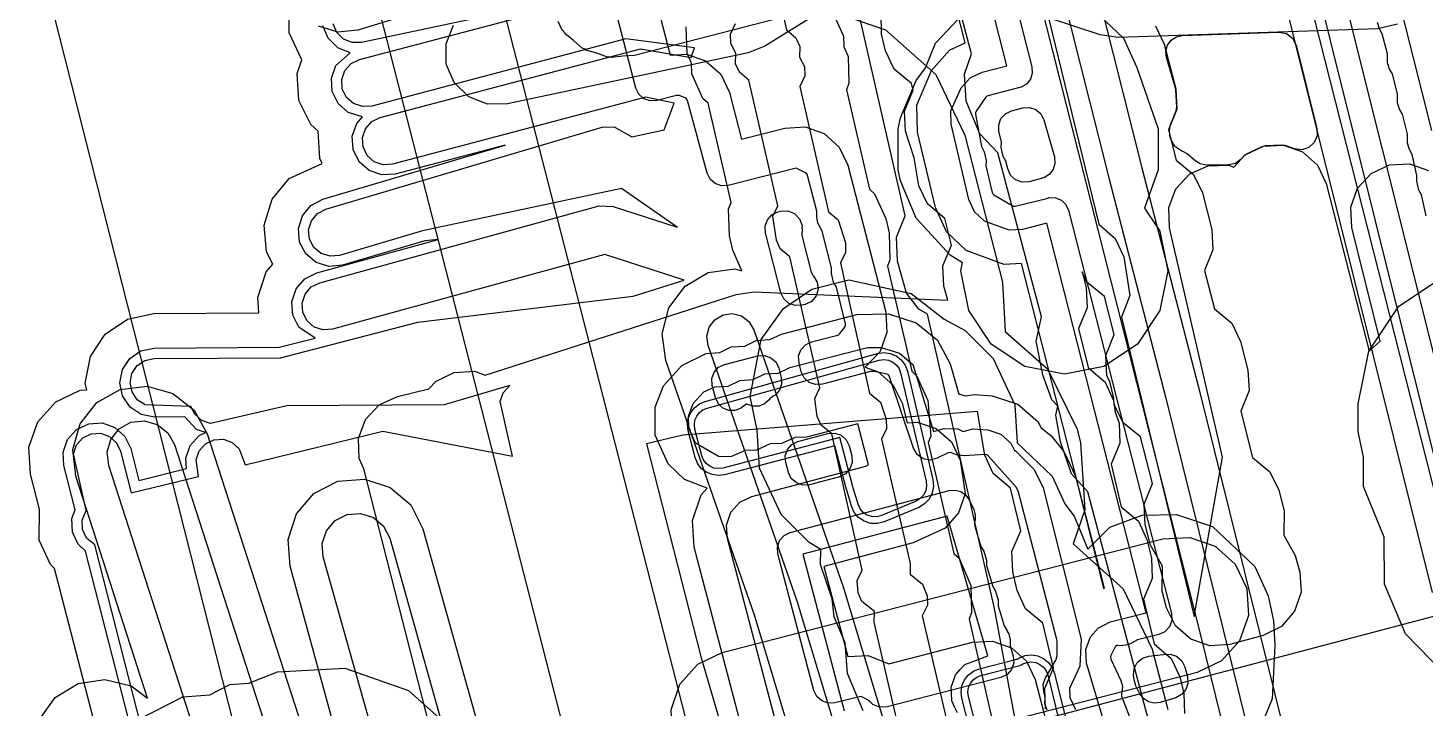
# Model space of a CAD drawing. Header units: metres. Extents: x 17722 to 17999, y 13535 to 15917.
# Drawn here: x 17899.3 to 17939.81, y 13741.26 to 13760.99 of the extents above; entities that cross this region are included whole.
import ezdxf

# ---------------------------------------------------------------- set-up
doc = ezdxf.new("R2010")
doc.units = ezdxf.units.M
for name, color, linetype in [('AI_GREENING_ALLOWED_ZONE', 4, 'Continuous'), ('AI_GREENING_EXCLUSIONS', 1, 'Continuous'), ('AI_GREENING_LAWN', 82, 'Continuous')]:
    doc.layers.add(name, color=color, linetype=linetype)

msp = doc.modelspace()

# ---------------------------------------------------------------- linework, layer by layer
at = {"layer": 'AI_GREENING_ALLOWED_ZONE'}
msp.add_lwpolyline([(17932.911, 13757.34), (17932.828, 13757.389), (17932.757, 13757.414), (17932.554, 13757.548), (17932.439, 13757.762), (17932.411, 13757.871), (17932.396, 13758.028), (17932.431, 13758.181), (17932.593, 13758.585), (17932.61, 13758.69), (17932.582, 13759.192), (17932.573, 13759.247), (17932.316, 13760.134), (17932.298, 13760.314), (17932.345, 13760.488), (17932.451, 13760.635), (17932.602, 13760.734), (17932.779, 13760.773), (17935.568, 13760.868), (17935.789, 13760.825), (17935.968, 13760.69), (17936.07, 13760.49), (17936.673, 13758.074), (17936.679, 13757.861), (17936.595, 13757.664), (17936.437, 13757.52), (17936.233, 13757.455), (17936.021, 13757.482), (17935.752, 13757.577), (17935.656, 13757.591), (17935.17, 13757.565), (17935.076, 13757.541), (17934.637, 13757.331), (17934.56, 13757.273), (17934.476, 13757.18), (17934.309, 13757.058), (17934.106, 13757.014), (17933.468, 13757.012), (17933.289, 13757.045), (17933.133, 13757.141), (17932.911, 13757.34)], close=True, dxfattribs=at)
at = {"layer": 'AI_GREENING_EXCLUSIONS'}
for points in [[(17911.185, 13832.89), (17915.907, 13814.142), (17917.837, 13806.842), (17918.05, 13806.448), (17922.575, 13788.457), (17922.637, 13787.763), (17922.907, 13787.318), (17930.638, 13756.646), (17932.295, 13750.248), (17934.916, 13739.669), (17935.894, 13735.791), (17935.898, 13735.707), (17938.115, 13726.761), (17938.731, 13724.255), (17938.794, 13722.594), (17938.694, 13721.282), (17938.319, 13719.453), (17937.841, 13718.074), (17937.111, 13716.59), (17936.226, 13715.259), (17935.376, 13714.254), (17934.001, 13712.991), (17932.767, 13712.129)], [(17912.155, 13833.134), (17916.876, 13814.392), (17918.775, 13807.209), (17919.02, 13806.692), (17923.544, 13788.701), (17923.569, 13788.209), (17923.877, 13787.564), (17931.597, 13756.93), (17933.263, 13750.496), (17935.886, 13739.914), (17936.863, 13736.039), (17936.867, 13735.955), (17939.086, 13727), (17939.086, 13727), (17939.703, 13724.494), (17939.793, 13722.582), (17939.687, 13721.165), (17939.281, 13719.181), (17938.77, 13717.703), (17938.157, 13716.413), (17937.383, 13715.15), (17936.309, 13713.79), (17935.26, 13712.744)], [(17944.35, 13712.025), (17940.642, 13745.351), (17928.646, 13792.606), (17928.243, 13793.527), (17928.257, 13794.086), (17928.061, 13794.863), (17894.069, 13828.878)], [(17944.35, 13712.025), (17940.642, 13745.351), (17928.646, 13792.606), (17928.243, 13793.527), (17928.257, 13794.086), (17928.061, 13794.863), (17894.069, 13828.878)], [(17899.166, 13808.066), (17968.098, 13807.648), (17968.863, 13807.491), (17968.863, 13807.491), (17969.105, 13807.369), (17969.686, 13806.848), (17970.023, 13806.144), (17983.378, 13754.016), (17983.421, 13753.237), (17983.162, 13752.501), (17982.641, 13751.92), (17981.937, 13751.583), (17981.486, 13751.521), (17967.663, 13751.208), (17908.64, 13735.628), (17907.861, 13735.588), (17907.126, 13735.849), (17906.546, 13736.371), (17906.215, 13737.057), (17888.497, 13806.973)], [(17920.297, 13733.466), (17901.768, 13805.668)], [(17916.038, 13735.98), (17898.378, 13804.798)], [(17940.029, 13744.616), (17925.461, 13803.026)], [(17941, 13744.858), (17927.877, 13797.472)], [(17931.541, 13791.555), (17939.994, 13758.015)], [(17930.538, 13740.745), (17929.993, 13742.569), (17929.976, 13742.959), (17930.109, 13743.326), (17930.333, 13743.584), (17930.678, 13743.766), (17931.728, 13744.026), (17928.845, 13755.324), (17928.139, 13755.143), (17927.75, 13755.122), (17927.033, 13755.389), (17926.748, 13755.655), (17926.586, 13756.01), (17926.07, 13758.199), (17926.057, 13758.589), (17926.358, 13759.25), (17926.619, 13759.54), (17926.971, 13759.709), (17927.68, 13759.89), (17921.044, 13785.897)], [(17920.068, 13740.42), (17918.616, 13745.927), (17918.568, 13746.706), (17918.821, 13747.444), (17918.993, 13747.638), (17918.34, 13747.89), (17917.859, 13748.348), (17917.486, 13749.18), (17917.489, 13749.987), (17917.73, 13750.612), (17918.256, 13751.202), (17918.967, 13751.548), (17919.36, 13751.577), (17919.694, 13751.736), (17920.086, 13751.764), (17920.42, 13751.923), (17920.812, 13751.952), (17921.146, 13752.111), (17923.333, 13752.677), (17924.255, 13752.7), (17925.052, 13752.438), (17925.672, 13751.931), (17926.042, 13751.244), (17926.295, 13750.371), (17926.316, 13750.371), (17926.478, 13750.318), (17926.746, 13750.357), (17927.262, 13750.321), (17928.002, 13750.075), (17928.592, 13749.564), (17928.672, 13749.405), (17928.965, 13749.16), (17929.333, 13748.702), (17929.674, 13747.993), (17930.486, 13744.727), (17930.514, 13744.738), (17928.11, 13754.159), (17927.608, 13754.132), (17926.507, 13754.539), (17925.937, 13755.071), (17925.613, 13755.781), (17925.097, 13757.97), (17925.07, 13758.75), (17925.498, 13759.759), (17926.019, 13760.34), (17926.477, 13760.56), (17920.225, 13785.062)], [(17920.494, 13764.405), (17921.298, 13760.936), (17921.569, 13760.704), (17921.681, 13760.455), (17921.676, 13760.146), (17921.816, 13759.87), (17921.825, 13759.597), (17921.679, 13759.289), (17922.515, 13755.657), (17922.792, 13755.421), (17923.001, 13754.754), (17923.01, 13754.481), (17922.864, 13754.173), (17923.704, 13750.395), (17924.016, 13750.138), (17924.186, 13749.639), (17924.195, 13749.366), (17924.049, 13749.058), (17924.884, 13745.452), (17924.879, 13745.143), (17925.239, 13744.855), (17925.371, 13744.523), (17925.379, 13744.25), (17925.233, 13743.942), (17926.046, 13740.433)], [(17934.398, 13731.09), (17930.033, 13747.539), (17929.561, 13748.054), (17929.24, 13748.989), (17929.103, 13749.757), (17929.16, 13750.017), (17928.992, 13750.2), (17928.725, 13750.933), (17928.533, 13751.903), (17928.688, 13752.608), (17927.424, 13757.37), (17926.904, 13757.916), (17926.509, 13758.869), (17926.46, 13759.648), (17926.663, 13760.24), (17925.716, 13763.809)], [(17915.467, 13762.95), (17908.865, 13760.927), (17908.283, 13760.868), (17907.723, 13761.036)], [(17917.977, 13762.479), (17908.973, 13760.566), (17908.7, 13760.563), (17908.447, 13760.666), (17908.252, 13760.857), (17908.146, 13761.109)], [(17902.708, 13740.233), (17901.237, 13745.994), (17901, 13746.192), (17900.884, 13746.439), (17900.872, 13746.712), (17900.984, 13746.989), (17900.617, 13748.641), (17900.708, 13748.899), (17900.89, 13749.102), (17901.137, 13749.22), (17901.409, 13749.235), (17901.667, 13749.144), (17901.87, 13748.961), (17901.988, 13748.715), (17902.296, 13747.506), (17904.243, 13747.983), (17904.175, 13748.467), (17904.266, 13748.724), (17904.448, 13748.927), (17904.694, 13749.045), (17904.967, 13749.06), (17905.225, 13748.969), (17905.428, 13748.787), (17905.603, 13748.317), (17909.594, 13749.294), (17913.354, 13748.573), (17912.99, 13750.151), (17913.079, 13750.41), (17913.271, 13750.62), (17911.372, 13750.057), (17906.805, 13750.028), (17904.597, 13749.513), (17904.339, 13749.603), (17904.136, 13749.785), (17904.027, 13750.01), (17902.7, 13750.055), (17902.472, 13750.205), (17902.319, 13750.431), (17902.264, 13750.699), (17902.315, 13750.967), (17902.466, 13751.195), (17902.692, 13751.348), (17902.959, 13751.403), (17906.623, 13751.426), (17910.604, 13752.454), (17916.847, 13753.211), (17918.323, 13753.674), (17916.032, 13754.419), (17908.132, 13752.249), (17907.859, 13752.229), (17907.6, 13752.315), (17907.393, 13752.494), (17907.271, 13752.738), (17907.252, 13753.011), (17907.338, 13753.27), (17907.516, 13753.476), (17907.761, 13753.599), (17915.864, 13755.825), (17916.266, 13755.815), (17918.124, 13755.211), (17916.511, 13756.332), (17910.743, 13755.107), (17908.334, 13754.393), (17908.062, 13754.368), (17907.802, 13754.449), (17907.592, 13754.624), (17907.464, 13754.866), (17907.439, 13755.138), (17907.52, 13755.398), (17907.695, 13755.609), (17907.936, 13755.736), (17915.946, 13758.11), (17916.294, 13758.123), (17916.808, 13757.831), (17917.749, 13758.038), (17918.033, 13758.804), (17917.212, 13758.977), (17909.875, 13757.038), (17909.602, 13757.022), (17909.344, 13757.11), (17909.139, 13757.291), (17909.019, 13757.536), (17909.002, 13757.809), (17909.091, 13758.067), (17909.272, 13758.272), (17909.517, 13758.392), (17917.065, 13760.385), (17918.526, 13760.131), (17918.63, 13760.411), (17916.636, 13760.67), (17909.271, 13758.724), (17908.998, 13758.707), (17908.74, 13758.795), (17908.535, 13758.976), (17908.415, 13759.222), (17908.398, 13759.494), (17908.487, 13759.753), (17908.668, 13759.957), (17908.913, 13760.077), (17916.411, 13762.059)], [(17928.275, 13739.074), (17927.33, 13744.15), (17925.385, 13752.691), (17925.134, 13752.833), (17924.774, 13753.295), (17924.517, 13754.222), (17924.481, 13754.921), (17924.736, 13755.543), (17923.251, 13762.064), (17920.664, 13760.457), (17920.184, 13760.264), (17913.209, 13758.784), (17912.624, 13758.777), (17912.081, 13758.994), (17911.662, 13759.402), (17911.431, 13759.94), (17911.423, 13760.525), (17911.64, 13761.069)], [(17901.526, 13739.672), (17900.069, 13745.315), (17899.952, 13745.423), (17899.621, 13746.13), (17899.631, 13747.031), (17899.372, 13748.047), (17899.33, 13748.827), (17899.59, 13749.562), (17900.111, 13750.143), (17900.815, 13750.48), (17901.005, 13750.49), (17900.964, 13750.691), (17901.111, 13751.457), (17901.541, 13752.108), (17902.187, 13752.546), (17902.951, 13752.703), (17905.994, 13752.723), (17905.962, 13753.172), (17906.208, 13753.913), (17906.405, 13754.141), (17906.218, 13754.496), (17906.146, 13755.273), (17906.378, 13756.019), (17906.876, 13756.619), (17907.832, 13757.061), (17907.762, 13757.204), (17907.718, 13757.996), (17907.501, 13758.188), (17907.158, 13758.889), (17907.11, 13759.668), (17907.245, 13760.06), (17906.873, 13760.845), (17906.866, 13761.625)], [(17923.447, 13761.891), (17916.885, 13760.187), (17916.553, 13760.169), (17916.226, 13760.132), (17916.168, 13760.148), (17916.108, 13760.145), (17915.793, 13760.256), (17915.475, 13760.347), (17915.429, 13760.384), (17915.373, 13760.403), (17915.123, 13760.627), (17914.865, 13760.832), (17914.836, 13760.884), (17914.792, 13760.923), (17914.674, 13761.176)], [(17922.268, 13761.578), (17924.167, 13760.936), (17925.621, 13759.634), (17926.466, 13757.876), (17927.561, 13753.614), (17927.64, 13752.181), (17928.862, 13751.102), (17929.719, 13749.35), (17929.823, 13748.957), (17929.944, 13747.01), (17929.605, 13746.023), (17931.056, 13744.723), (17931.898, 13742.973), (17932.347, 13741.221)], [(17929.846, 13761.855), (17931.07, 13760.696), (17931.455, 13759.84), (17932.07, 13758.063), (17932.07, 13756.876), (17931.674, 13755.763), (17932.123, 13755.091), (17932.351, 13753.943), (17932.123, 13752.795), (17931.472, 13751.822), (17930.499, 13751.172), (17929.351, 13750.943), (17928.203, 13751.172), (17927.23, 13751.822), (17926.579, 13752.795), (17926.351, 13753.943), (17926.398, 13754.178), (17926.038, 13754.396), (17925.05, 13755.47), (17924.597, 13756.553), (17924.532, 13756.876), (17924.532, 13758.063), (17924.597, 13758.385), (17925.05, 13759.469), (17925.329, 13759.834), (17925.611, 13760.551), (17926.772, 13761.773)], [(17910.952, 13740.712), (17909.04, 13748.202), (17908.905, 13748.498), (17908.884, 13749.083), (17909.088, 13749.632), (17909.486, 13750.06), (17910.018, 13750.304), (17910.928, 13750.519), (17911.133, 13750.748), (17911.661, 13751), (17912.245, 13751.032), (17912.558, 13750.921), (17919.836, 13753.262), (17920.359, 13753.333), (17925.971, 13753.096), (17925.855, 13753.5), (17925.828, 13754.085), (17926.076, 13754.689), (17925.884, 13755.464), (17925.383, 13755.883), (17925.134, 13756.413), (17924.999, 13757.218), (17924.743, 13757.994), (17924.716, 13758.579), (17924.964, 13759.183), (17924.916, 13759.377), (17924.415, 13759.796), (17924.166, 13760.326), (17924.046, 13760.811), (17924.035, 13761.441)], [(17917.63, 13761.32), (17917.918, 13760.202), (17918.4, 13760.228), (17918.951, 13760.036), (17919.387, 13759.646), (17919.641, 13759.119), (17919.99, 13757.761), (17921.25, 13758.084), (17921.834, 13758.116), (17922.386, 13757.923), (17922.822, 13757.532), (17923.076, 13757.005), (17924.171, 13752.743), (17924.203, 13752.159), (17924.009, 13751.607), (17923.573, 13751.148), (17923.949, 13751.019), (17924.388, 13750.632), (17924.645, 13750.106), (17924.794, 13749.54), (17925.086, 13749.558), (17925.639, 13749.368), (17926.078, 13748.981), (17926.335, 13748.455), (17926.475, 13747.479), (17926.285, 13746.925), (17925.898, 13746.486), (17924.97, 13746.054), (17922.38, 13745.37), (17923.071, 13742.756), (17923.659, 13742.789), (17924.263, 13742.548), (17926.684, 13743.174), (17927.266, 13743.207), (17927.818, 13743.014), (17928.255, 13742.624), (17928.509, 13742.097), (17928.957, 13740.351)], [(17922.626, 13761.46), (17922.947, 13760.748), (17922.957, 13760.442), (17923.083, 13760.163), (17923.107, 13759.383), (17923.036, 13759.194), (17923.702, 13756.316), (17923.85, 13756.177), (17924.171, 13755.465), (17924.268, 13755.048), (17924.292, 13754.268), (17924.22, 13754.078), (17924.925, 13751.033), (17925.073, 13750.894), (17925.394, 13750.183), (17925.477, 13749.152), (17925.405, 13748.962), (17926.149, 13745.75), (17926.297, 13745.611), (17926.637, 13744.816), (17926.662, 13744.036), (17926.59, 13743.846), (17927.314, 13740.663)], [(17939.011, 13761.101), (17938.442, 13760.967), (17930.913, 13760.709), (17930.385, 13760.785), (17928.89, 13761.286), (17930.348, 13755.295), (17930.829, 13754.88), (17931.076, 13754.349), (17931.249, 13753.225), (17931.004, 13752.6), (17933.115, 13743.923), (17933.94, 13748.541), (17932.399, 13755.194), (17932.381, 13755.779), (17932.588, 13756.326), (17932.989, 13756.753), (17933.522, 13756.994), (17934.107, 13757.012), (17934.27, 13756.95), (17934.593, 13757.309), (17935.121, 13757.562), (17935.705, 13757.593), (17936.257, 13757.399), (17936.693, 13757.007), (17936.945, 13756.479), (17938.186, 13751.618), (17938.508, 13751.9), (17937.686, 13755.203), (17937.658, 13755.788), (17937.856, 13756.339), (17938.249, 13756.772), (17938.779, 13757.021), (17939.363, 13757.049), (17939.914, 13756.851)], [(17902.417, 13740.159), (17900.973, 13745.817), (17900.758, 13746.014), (17900.593, 13746.368), (17900.575, 13746.758), (17900.668, 13747.012), (17900.341, 13748.295), (17900.32, 13748.684), (17900.45, 13749.052), (17900.711, 13749.342), (17901.063, 13749.511), (17901.452, 13749.532), (17901.82, 13749.402), (17902.11, 13749.141), (17902.279, 13748.789), (17902.514, 13747.868), (17903.894, 13748.207), (17903.878, 13748.509), (17904.008, 13748.877), (17904.268, 13749.168), (17904.447, 13749.253), (17904.187, 13749.344), (17903.846, 13749.709), (17902.97, 13749.703), (17902.587, 13749.777), (17902.261, 13749.992), (17902.042, 13750.315), (17901.964, 13750.697), (17902.038, 13751.08), (17902.252, 13751.406), (17902.575, 13751.625), (17902.958, 13751.703), (17906.584, 13751.726), (17907.628, 13751.996), (17907.157, 13752.31), (17906.982, 13752.659), (17906.954, 13753.048), (17907.077, 13753.418), (17907.332, 13753.713), (17907.681, 13753.888), (17911.191, 13754.852), (17910.81, 13754.814), (17908.42, 13754.106), (17908.031, 13754.07), (17907.658, 13754.186), (17907.358, 13754.435), (17907.177, 13754.78), (17907.141, 13755.169), (17907.257, 13755.542), (17907.506, 13755.842), (17907.851, 13756.023), (17913.133, 13757.589), (17909.951, 13756.748), (17909.562, 13756.724), (17909.193, 13756.851), (17908.9, 13757.109), (17908.729, 13757.46), (17908.705, 13757.849), (17908.832, 13758.218), (17909.003, 13758.412), (17908.589, 13758.536), (17908.297, 13758.794), (17908.125, 13759.145), (17908.101, 13759.534), (17908.228, 13759.903), (17908.639, 13760.271), (17908.282, 13760.415), (17908.004, 13760.689), (17907.852, 13761.048)], [(17927.541, 13720.153), (17920.379, 13743.934), (17917.796, 13751.347), (17917.688, 13752.12), (17917.883, 13752.875), (17918.353, 13753.498), (17919.026, 13753.894), (17919.799, 13754.002), (17920.002, 13753.949), (17919.735, 13754.542), (17919.638, 13754.96), (17919.614, 13755.74), (17919.686, 13755.93), (17919.019, 13758.807), (17918.871, 13758.946), (17918.55, 13759.658), (17918.541, 13759.964), (17918.415, 13760.243), (17918.39, 13761.023)], [(17924.671, 13740.166), (17923.839, 13743.758), (17923.844, 13744.067), (17923.483, 13744.355), (17923.371, 13744.604), (17923.343, 13744.96), (17923.489, 13745.268), (17922.61, 13749.213), (17922.299, 13749.47), (17922.186, 13749.719), (17922.12, 13750.243), (17922.266, 13750.551), (17921.391, 13754.35), (17921.114, 13754.586), (17921.001, 13754.835), (17920.896, 13755.526), (17921.042, 13755.834), (17920.2, 13759.47), (17919.929, 13759.702), (17919.817, 13759.951), (17919.822, 13760.26), (17919.681, 13760.536), (17919.673, 13760.809), (17919.819, 13761.117)], [(17931.993, 13761.051), (17932.246, 13760.523), (17932.581, 13759.22), (17932.613, 13758.636), (17932.37, 13758.029), (17932.595, 13757.153), (17933.1, 13756.738), (17933.353, 13756.211), (17933.628, 13755.141), (17933.66, 13754.557), (17933.417, 13753.95), (17933.702, 13752.84), (17934.207, 13752.425), (17934.46, 13751.898), (17934.675, 13751.063), (17934.707, 13750.478), (17934.464, 13749.872), (17934.809, 13748.527), (17935.314, 13748.113), (17935.568, 13747.585), (17935.722, 13746.984), (17935.713, 13746.282), (17936.048, 13745.692), (17936.177, 13745.209), (17936.216, 13744.625), (17936.029, 13744.07), (17935.643, 13743.63), (17935.119, 13743.371), (17934.153, 13743.111), (17933.569, 13743.072), (17933.015, 13743.259), (17932.574, 13743.645), (17932.315, 13744.17), (17932.185, 13744.652), (17932.194, 13745.378), (17931.848, 13745.989), (17931.693, 13746.59), (17931.661, 13747.175), (17931.904, 13747.781), (17931.559, 13749.126), (17931.054, 13749.54), (17930.8, 13750.068), (17930.79, 13750.252), (17930.666, 13750.737), (17930.586, 13750.903), (17930.554, 13751.488), (17930.797, 13752.094), (17930.512, 13753.204), (17930.007, 13753.619), (17929.867, 13753.911), (17929.985, 13753.46), (17930.012, 13752.876), (17929.764, 13752.271), (17930.039, 13751.137), (17930.537, 13750.714), (17930.781, 13750.183), (17930.828, 13749.847), (17930.938, 13749.527), (17930.96, 13748.942), (17930.707, 13748.34), (17931.003, 13747.104), (17931.501, 13746.681), (17931.745, 13746.149), (17931.875, 13745.607), (17931.897, 13745.022), (17931.645, 13744.42), (17931.953, 13743.128), (17932.451, 13742.705), (17932.696, 13742.173), (17932.812, 13741.687), (17932.834, 13741.102)], [(17923.515, 13741.186), (17923.062, 13742.27), (17922.997, 13743.157), (17922.681, 13743.912), (17922.616, 13744.429), (17922.282, 13745.427), (17922.291, 13745.86), (17921.951, 13746.069), (17921.141, 13746.88), (17920.51, 13748.226), (17920.445, 13749.328), (17920.239, 13750.301), (17920.558, 13751.956), (17921.206, 13752.854), (17922.029, 13753.412), (17923.103, 13753.682), (17924.91, 13753.289), (17925.867, 13752.538), (17926.477, 13752.216), (17927.287, 13751.405), (17927.918, 13750.059), (17927.983, 13748.952), (17929, 13747.989), (17929.363, 13747.186), (17929.635, 13746.828), (17930.033, 13745.877), (17930.674, 13746.506), (17931.605, 13746.856), (17932.6, 13746.882), (17933.65, 13746.53), (17934.874, 13745.372), (17935.259, 13744.516), (17935.414, 13743.796), (17935.453, 13743.08), (17935.376, 13741.535), (17934.906, 13740.37)], [(17940.363, 13742.27), (17939.24, 13743.414), (17938.636, 13744.859), (17938.62, 13746.225), (17938.023, 13747.694), (17938.023, 13748.536), (17937.873, 13749.286), (17937.873, 13750.088), (17938.178, 13751.619), (17938.178, 13751.619), (17939.045, 13752.917), (17940.343, 13753.784)], [(17929.161, 13719.284), (17921.616, 13744.335), (17919.023, 13751.775), (17918.985, 13752.045), (17919.054, 13752.31), (17919.218, 13752.528), (17919.454, 13752.666), (17919.724, 13752.704), (17919.989, 13752.635), (17920.207, 13752.471), (17920.345, 13752.236), (17922.952, 13744.753), (17925.792, 13735.325)], [(17921.035, 13740.675), (17919.583, 13746.182), (17919.558, 13746.572), (17919.685, 13746.941), (17919.943, 13747.233), (17920.294, 13747.404), (17923.592, 13748.276), (17923.67, 13748.32), (17923.365, 13749.509), (17921.879, 13749.122), (17921.544, 13749.112), (17921.152, 13748.935), (17920.818, 13748.924), (17920.426, 13748.747), (17920.092, 13748.736), (17919.7, 13748.559), (17919.342, 13748.547), (17918.657, 13748.95), (17918.467, 13749.378), (17918.458, 13749.725), (17918.587, 13750.093), (17918.9, 13750.434), (17919.218, 13750.58), (17919.604, 13750.603), (17919.944, 13750.768), (17920.33, 13750.791), (17920.67, 13750.955), (17921.056, 13750.979), (17921.396, 13751.143), (17923.646, 13751.723), (17924.041, 13751.723), (17924.572, 13751.559), (17924.954, 13751.224), (17925.554, 13749.286), (17925.87, 13749.37), (17926.26, 13749.367), (17926.421, 13749.283), (17926.693, 13749.359), (17927.137, 13749.329), (17927.508, 13749.206), (17927.802, 13748.951), (17927.909, 13748.738), (17927.921, 13748.732), (17928.479, 13748.183), (17928.734, 13747.651), (17929.839, 13743.261), (17929.802, 13742.478), (17929.501, 13741.835), (17929.509, 13741.572), (17929.677, 13741.223)], [(17899.632, 13740.937), (17900.093, 13741.567), (17900.093, 13741.567), (17900.759, 13741.972), (17901.53, 13742.092), (17902.289, 13741.907), (17902.771, 13741.554), (17900.691, 13747.986), (17900.6, 13748.762), (17900.813, 13749.512), (17901.297, 13750.125), (17901.978, 13750.505), (17902.753, 13750.596), (17903.504, 13750.383), (17904.116, 13749.899), (17904.496, 13749.218), (17907.347, 13740.405)], [(17928.805, 13741.243), (17928.783, 13741.828), (17929.036, 13742.43), (17928.727, 13743.722), (17928.229, 13744.145), (17927.984, 13744.677), (17927.855, 13745.219), (17927.832, 13745.804), (17928.085, 13746.407), (17927.79, 13747.643), (17927.292, 13748.066), (17927.047, 13748.597), (17926.833, 13749.861), (17918.286, 13749.18), (17917.234, 13748.931), (17918.808, 13742.762), (17921.376, 13733.993)], [(17904.557, 13739.283), (17901.642, 13748.294), (17901.597, 13748.682), (17901.703, 13749.057), (17901.945, 13749.363), (17902.286, 13749.554), (17902.673, 13749.599), (17903.049, 13749.492), (17903.355, 13749.251), (17903.545, 13748.91), (17906.428, 13739.998)], [(17909.107, 13737.336), (17906.902, 13745.378), (17906.841, 13746.156), (17907.084, 13746.898), (17907.591, 13747.491), (17908.287, 13747.844), (17909.065, 13747.904), (17909.807, 13747.662), (17910.399, 13747.155), (17910.753, 13746.459), (17912.794, 13739.188)], [(17909.898, 13738.405), (17907.865, 13745.648), (17907.834, 13746.037), (17907.955, 13746.408), (17908.209, 13746.704), (17908.557, 13746.881), (17908.946, 13746.911), (17909.317, 13746.79), (17909.613, 13746.537), (17909.79, 13746.189), (17911.831, 13738.917)], [(17926.251, 13741.13), (17926.17, 13741.302), (17926.088, 13741.473), (17926.088, 13741.478), (17926.086, 13741.483), (17926.077, 13741.673), (17926.067, 13741.862), (17926.069, 13741.868), (17926.068, 13741.873), (17926.133, 13742.051), (17926.196, 13742.23), (17926.2, 13742.235), (17926.202, 13742.24), (17926.33, 13742.38), (17926.457, 13742.521), (17926.461, 13742.523), (17926.465, 13742.528), (17926.652, 13742.594), (17927.137, 13742.774), (17925.949, 13746.83), (17921.771, 13745.726), (17922.969, 13741.185)], [(17926.825, 13739.809), (17926.379, 13741.547), (17926.357, 13741.729), (17926.383, 13741.91), (17926.454, 13742.078), (17926.567, 13742.221), (17926.713, 13742.331), (17926.713, 13742.331), (17926.883, 13742.399), (17927.934, 13742.669), (17927.966, 13742.679), (17927.986, 13742.686), (17928.006, 13742.695), (17928.047, 13742.717), (17928.217, 13742.784), (17928.398, 13742.804), (17928.579, 13742.776), (17928.746, 13742.703), (17928.888, 13742.588), (17928.997, 13742.441), (17929.063, 13742.271), (17929.525, 13740.397)], [(17927.019, 13739.859), (17926.572, 13741.597), (17926.557, 13741.727), (17926.575, 13741.856), (17926.626, 13741.976), (17926.707, 13742.079), (17926.811, 13742.157), (17926.811, 13742.157), (17926.933, 13742.206), (17927.987, 13742.476), (17928.03, 13742.489), (17928.063, 13742.501), (17928.096, 13742.516), (17928.143, 13742.542), (17928.264, 13742.589), (17928.394, 13742.604), (17928.523, 13742.584), (17928.642, 13742.531), (17928.744, 13742.45), (17928.821, 13742.345), (17928.869, 13742.223), (17929.331, 13740.349)], [(17902.05, 13740.698), (17903.787, 13741.586), (17904.57, 13741.649), (17905.152, 13741.946), (17905.702, 13741.99), (17906.541, 13742.314), (17908.489, 13742.423), (17910.33, 13741.778), (17911.785, 13740.478)]]:
    msp.add_lwpolyline(points, dxfattribs=at)
for points in [[(17924.733, 13751.209), (17924.8, 13751.034), (17925.541, 13747.89), (17925.558, 13747.695), (17925.521, 13747.502), (17925.432, 13747.327), (17925.297, 13747.184), (17925.128, 13747.084), (17924.123, 13746.665), (17923.933, 13746.615), (17923.737, 13746.621), (17923.55, 13746.68), (17923.387, 13746.79), (17923.261, 13746.94), (17923.181, 13747.119), (17923.152, 13747.221), (17923.011, 13747.681), (17923.004, 13747.707), (17922.697, 13748.868), (17919.502, 13748.031), (17919.32, 13748.008), (17919.138, 13748.033), (17918.97, 13748.104), (17918.825, 13748.216), (17918.715, 13748.363), (17918.646, 13748.532), (17918.446, 13749.307), (17918.424, 13749.486), (17918.448, 13749.665), (17918.517, 13749.832), (17918.627, 13749.975), (17918.77, 13750.086), (17918.936, 13750.157), (17923.93, 13751.548), (17924.116, 13751.574), (17924.302, 13751.549), (17924.475, 13751.477), (17924.622, 13751.36), (17924.733, 13751.209)], [(17924.557, 13751.114), (17924.605, 13750.989), (17925.346, 13747.844), (17925.359, 13747.705), (17925.332, 13747.567), (17925.268, 13747.442), (17925.172, 13747.34), (17925.052, 13747.268), (17924.046, 13746.849), (17923.911, 13746.814), (17923.771, 13746.818), (17923.637, 13746.86), (17923.52, 13746.938), (17923.43, 13747.046), (17923.373, 13747.174), (17923.344, 13747.277), (17923.202, 13747.739), (17923.197, 13747.758), (17922.839, 13749.112), (17919.451, 13748.224), (17919.321, 13748.208), (17919.192, 13748.226), (17919.071, 13748.276), (17918.968, 13748.357), (17918.889, 13748.461), (17918.84, 13748.582), (17918.64, 13749.357), (17918.624, 13749.485), (17918.641, 13749.613), (17918.691, 13749.732), (17918.769, 13749.834), (17918.871, 13749.913), (17918.99, 13749.964), (17923.984, 13751.356), (17924.117, 13751.374), (17924.249, 13751.356), (17924.373, 13751.304), (17924.478, 13751.221), (17924.557, 13751.114)], [(17932.987, 13746.213), (17933.724, 13745.955), (17934.306, 13745.435), (17934.644, 13744.732), (17934.688, 13743.953), (17934.43, 13743.216), (17933.91, 13742.634), (17933.207, 13742.296), (17920.427, 13739.001), (17919.648, 13738.957), (17918.911, 13739.215), (17918.329, 13739.735), (17917.991, 13740.438), (17917.947, 13741.217), (17918.205, 13741.953), (17918.725, 13742.535), (17919.428, 13742.874), (17932.208, 13746.169), (17932.987, 13746.213)]]:
    msp.add_lwpolyline(points, close=True, dxfattribs=at)
at = {"layer": 'AI_GREENING_LAWN'}
for points in [[(17926.466, 13805.826), (17942.024, 13743.65)], [(17921.678, 13786.244), (17928.41, 13759.86), (17928.422, 13759.678), (17928.368, 13759.503), (17928.254, 13759.36), (17928.097, 13759.267), (17928.02, 13759.254), (17928.02, 13759.253), (17927.132, 13759.022), (17927.094, 13759.004), (17927.064, 13758.974), (17926.79, 13758.574), (17926.772, 13758.532), (17926.772, 13758.485), (17926.947, 13757.553), (17927.028, 13757.398), (17927.084, 13757.147), (17927.077, 13756.985), (17927.256, 13756.22), (17927.276, 13756.177), (17927.311, 13756.145), (17927.837, 13755.836), (17927.88, 13755.821), (17927.925, 13755.823), (17928.841, 13756.047), (17928.841, 13756.046), (17928.913, 13756.071), (17929.096, 13756.065), (17929.264, 13755.993), (17929.395, 13755.866), (17929.472, 13755.7), (17932.457, 13744.002), (17932.467, 13743.806), (17932.401, 13743.622), (17932.269, 13743.476), (17932.092, 13743.393), (17931.469, 13743.24), (17931.295, 13743.142), (17931.29, 13743.15), (17931.202, 13743.094), (17930.98, 13743.07), (17930.901, 13743.08), (17930.856, 13743.076), (17930.827, 13743.04), (17930.699, 13742.787), (17930.686, 13742.736), (17930.697, 13742.685), (17930.988, 13742.06), (17931.033, 13741.895), (17931.019, 13741.725), (17931.009, 13741.686), (17931.006, 13741.649), (17931.013, 13741.613), (17931.31, 13740.832)], [(17935.201, 13735.676), (17933.305, 13743.382), (17924.943, 13776.443)], [(17928.856, 13741.203), (17928.787, 13741.392), (17928.797, 13741.557), (17928.789, 13741.621), (17928.753, 13741.741), (17928.735, 13741.948), (17928.802, 13742.144), (17929.108, 13742.654), (17929.143, 13742.782), (17929.14, 13743.194), (17929.132, 13743.255), (17928.012, 13747.567), (17927.957, 13747.67), (17927.146, 13748.579), (17927.103, 13748.609), (17927.05, 13748.618), (17926.442, 13748.575), (17926.221, 13748.61), (17926.08, 13748.667), (17926.031, 13748.676), (17925.983, 13748.663), (17925.668, 13748.508), (17925.462, 13748.457), (17925.254, 13748.495), (17925.081, 13748.616), (17924.973, 13748.798), (17924.27, 13750.895), (17924.251, 13750.93), (17924.214, 13750.945), (17923.845, 13751.025), (17923.731, 13751.022), (17922.335, 13750.657), (17922.139, 13750.645), (17921.955, 13750.709), (17921.809, 13750.84), (17921.724, 13751.016), (17921.658, 13751.272), (17921.647, 13751.467), (17921.712, 13751.651), (17921.842, 13751.796), (17922.017, 13751.881), (17922.779, 13752.077), (17922.817, 13752.094), (17922.846, 13752.123), (17922.985, 13752.313), (17923.006, 13752.359), (17923.005, 13752.41), (17922.743, 13753.471), (17922.662, 13753.613), (17922.596, 13753.871), (17922.599, 13754.031), (17922.327, 13755.096), (17922.24, 13755.257), (17922.246, 13755.26), (17922.206, 13755.325), (17922.173, 13755.511), (17922.176, 13755.678), (17921.906, 13756.711), (17921.885, 13756.754), (17921.847, 13756.786), (17921.618, 13756.906), (17921.576, 13756.919), (17921.532, 13756.916), (17919.605, 13756.422), (17919.412, 13756.411), (17919.229, 13756.475), (17919.084, 13756.602), (17918.998, 13756.776), (17918.426, 13758.887), (17918.399, 13758.936), (17918.353, 13758.966), (17918.178, 13759.027), (17918.143, 13759.034), (17918.108, 13759.03), (17917.534, 13758.883), (17917.339, 13758.872), (17917.155, 13758.937), (17917.01, 13759.067), (17916.925, 13759.243), (17916.379, 13761.368)], [(17939.846, 13755.537), (17939.706, 13756.145), (17939.629, 13756.286), (17939.569, 13756.547), (17939.576, 13756.707), (17939.436, 13757.315), (17939.355, 13757.465), (17939.298, 13757.644), (17939.303, 13757.721), (17939.298, 13757.721), (17939.299, 13757.907), (17939.153, 13758.488), (17939.071, 13758.632), (17939.01, 13758.812), (17939.015, 13758.889), (17939.008, 13758.889), (17939.008, 13759.072), (17938.862, 13759.654), (17938.78, 13759.798), (17938.719, 13759.978), (17938.724, 13760.054), (17938.717, 13760.054), (17938.717, 13760.237), (17938.571, 13760.82), (17938.489, 13760.963), (17938.428, 13761.143)]]:
    msp.add_lwpolyline(points, dxfattribs=at)
for points in [[(17928.343, 13758.682), (17928.525, 13758.62), (17928.67, 13758.494), (17928.757, 13758.323), (17929.063, 13757.246), (17929.08, 13757.061), (17929.028, 13756.883), (17928.914, 13756.736), (17928.755, 13756.64), (17928.692, 13756.63), (17928.693, 13756.625), (17928.321, 13756.53), (17928.124, 13756.52), (17927.939, 13756.587), (17927.794, 13756.721), (17927.711, 13756.899), (17927.659, 13757.122), (17927.581, 13757.262), (17927.52, 13757.524), (17927.526, 13757.684), (17927.455, 13757.986), (17927.448, 13758.179), (17927.514, 13758.359), (17927.644, 13758.502), (17927.817, 13758.584), (17928.152, 13758.671), (17928.343, 13758.682)], [(17922.014, 13753.905), (17922.071, 13753.799), (17922.078, 13753.792), (17922.183, 13753.616), (17922.209, 13753.413), (17922.151, 13753.216), (17922.019, 13753.059), (17921.835, 13752.969), (17921.744, 13752.946), (17921.549, 13752.935), (17921.365, 13752.999), (17921.22, 13753.13), (17921.135, 13753.305), (17920.687, 13755.049), (17920.677, 13755.244), (17920.741, 13755.428), (17920.871, 13755.573), (17921.047, 13755.657), (17921.125, 13755.678), (17921.335, 13755.686), (17921.53, 13755.608), (17921.675, 13755.457), (17921.746, 13755.259), (17921.738, 13755.169), (17921.746, 13755.169), (17921.742, 13754.97), (17922.014, 13753.905)], [(17919.194, 13751.002), (17919.324, 13751.147), (17919.5, 13751.232), (17920.464, 13751.48), (17920.66, 13751.491), (17920.845, 13751.426), (17920.991, 13751.295), (17921.074, 13751.117), (17921.14, 13750.853), (17921.15, 13750.662), (17921.088, 13750.481), (17920.962, 13750.337), (17920.89, 13750.3), (17920.813, 13750.236), (17920.789, 13750.205), (17920.661, 13750.088), (17920.501, 13750.023), (17920.329, 13750.015), (17920.164, 13750.067), (17920.159, 13750.069), (17920.121, 13750.081), (17920.061, 13750.024), (17920.055, 13750.03), (17919.982, 13749.963), (17919.808, 13749.895), (17919.622, 13749.896), (17919.448, 13749.966), (17919.312, 13750.094), (17919.233, 13750.263), (17919.14, 13750.623), (17919.13, 13750.818), (17919.194, 13751.002)], [(17921.628, 13748.998), (17922.498, 13749.228), (17922.693, 13749.24), (17922.877, 13749.177), (17923.023, 13749.048), (17923.109, 13748.872), (17923.186, 13748.582), (17923.198, 13748.388), (17923.135, 13748.203), (17923.005, 13748.057), (17922.83, 13747.971), (17921.96, 13747.741), (17921.765, 13747.729), (17921.581, 13747.792), (17921.435, 13747.922), (17921.349, 13748.097), (17921.272, 13748.387), (17921.26, 13748.582), (17921.323, 13748.766), (17921.453, 13748.912), (17921.628, 13748.998)], [(17926.594, 13747.301), (17926.724, 13747.026), (17926.768, 13746.871), (17926.761, 13746.711), (17926.75, 13746.658), (17926.755, 13746.537), (17926.93, 13745.95), (17927.015, 13745.814), (17927.091, 13745.557), (17927.093, 13745.396), (17927.274, 13744.786), (17927.359, 13744.65), (17927.435, 13744.393), (17927.437, 13744.233), (17927.61, 13743.645), (17927.703, 13743.487), (17927.697, 13743.484), (17927.74, 13743.42), (17927.779, 13743.233), (17927.781, 13743.07), (17927.867, 13742.769), (17927.883, 13742.571), (17927.821, 13742.383), (17927.69, 13742.234), (17927.512, 13742.147), (17924.21, 13741.295), (17923.993, 13741.287), (17923.794, 13741.372), (17923.744, 13741.427), (17923.644, 13741.507), (17923.501, 13741.583), (17923.459, 13741.596), (17923.416, 13741.593), (17922.694, 13741.414), (17922.501, 13741.405), (17922.319, 13741.469), (17922.175, 13741.598), (17922.09, 13741.772), (17921.043, 13745.741), (17921.031, 13745.935), (17921.095, 13746.12), (17921.224, 13746.266), (17921.399, 13746.352), (17926.014, 13747.572), (17926.186, 13747.586), (17926.353, 13747.541), (17926.495, 13747.442), (17926.594, 13747.301)], [(17932.75, 13741.654), (17932.582, 13741.564), (17932.133, 13741.426), (17931.96, 13741.404), (17931.79, 13741.443), (17931.643, 13741.539), (17931.539, 13741.679), (17931.422, 13741.912), (17931.372, 13742.084), (17931.358, 13742.219), (17931.375, 13742.413), (17931.466, 13742.585), (17931.615, 13742.71), (17931.801, 13742.768), (17932.219, 13742.813), (17932.226, 13742.815), (17932.421, 13742.829), (17932.607, 13742.766), (17932.754, 13742.637), (17932.84, 13742.462), (17932.918, 13742.171), (17932.931, 13741.981), (17932.872, 13741.8), (17932.75, 13741.654)]]:
    msp.add_lwpolyline(points, close=True, dxfattribs=at)

doc.saveas('drawing.dxf')
